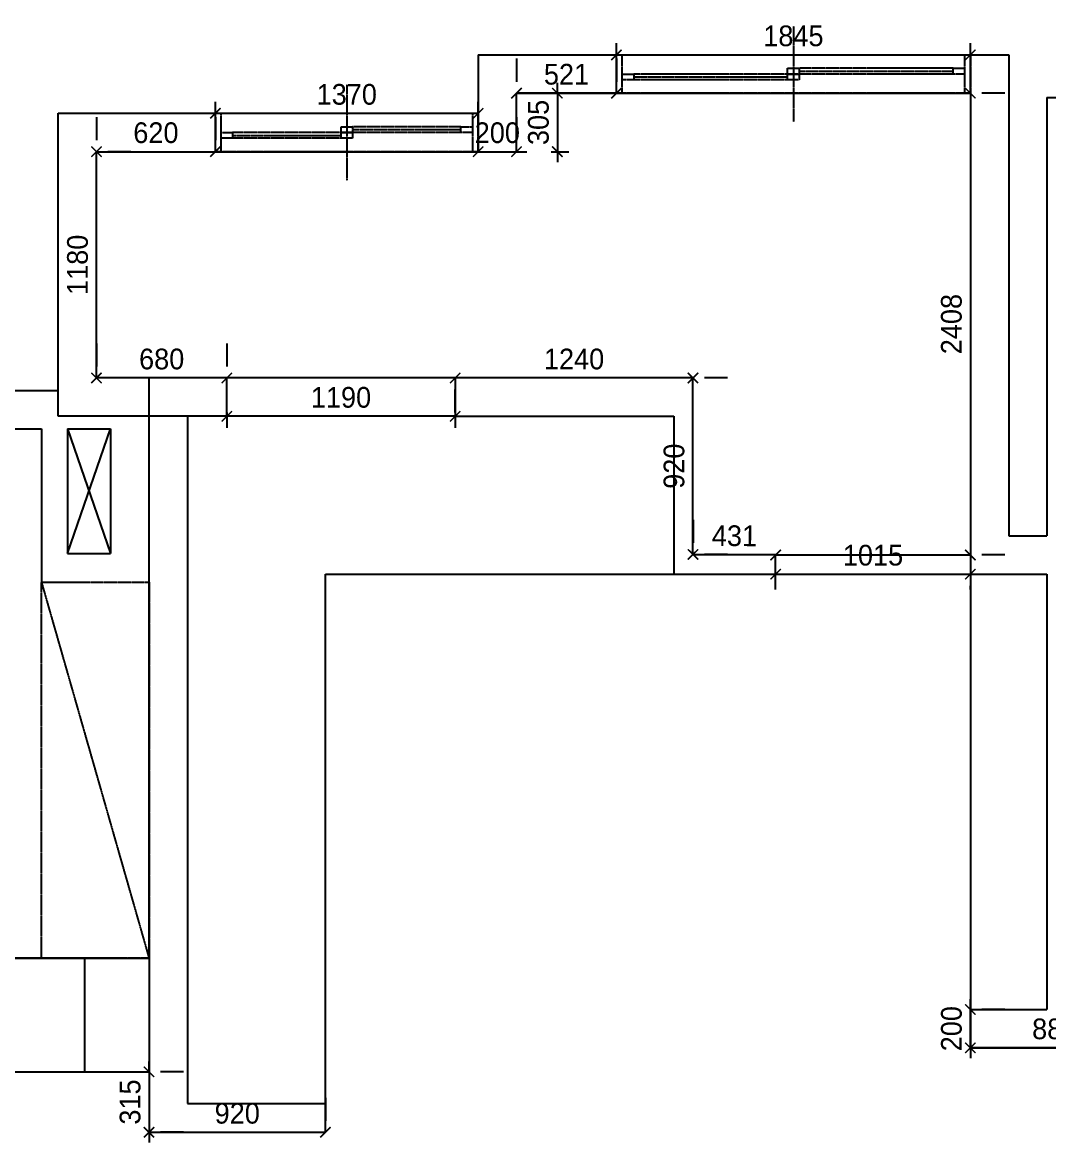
# Model space of a CAD drawing. Header units: millimetres. Extents: x 217202 to 745838, y -6815 to 171372.
# Drawn here: x 406543 to 411893, y 9502 to 15343 of the extents above; entities that cross this region are included whole.
import ezdxf

# ---------------------------------------------------------------- set-up
doc = ezdxf.new("R2010")
doc.units = ezdxf.units.MM
doc.header["$PDMODE"] = 3
doc.linetypes.add('DASHED', pattern=[0.75, 0.5, -0.25])
doc.layers.get('DEFPOINTS').update_dxf_attribs({"color": 248})
doc.layers.add('C-WALL1', color=2, linetype='Continuous')
doc.layers.add('FUR', color=8, linetype='DASHED')
doc.styles.add('YOURNAME', font='HY울릉도M.TTF')
doc.dimstyles.new('YOURNAME-60', dxfattribs={"dimscale": 60, "dimtxt": 1.8, "dimasz": 0.9, "dimexe": 1, "dimexo": 3, "dimgap": 0.7, "dimtad": 1, "dimdec": 0, "dimzin": 0, "dimdsep": 46, "dimtxsty": 'YOURNAME', "dimblk": 'ARCHTICK', "dimcen": 0, "dimclrd": 1, "dimclre": 1, "dimclrt": 7, "dimadec": 0, "dimazin": 0, "dimtfac": 1, "dimtdec": 0, "dimtix": 1, "dimtmove": 2, "dimatfit": 3, "dimldrblk": 'ARCHTICK', "dimfxl": 1, "dimtolj": 1, "dimtzin": 0, "dimarcsym": 0})

# ---------------------------------------------------------------- blocks, each defined once
blk = doc.blocks.new('_ArchTick')
at = {"color": 0, "linetype": 'ByBlock', "const_width": 0.15}
blk.add_lwpolyline([(-0.5, -0.5), (0.5, 0.5)], dxfattribs=at)
blk = doc.blocks.new('*D1008')
at = {"layer": 'C-WALL1', "color": 1, "lineweight": -2, "transparency": 16777216}
for p, q in [((411485.1, 10176.2), (411485.1, 10056.2)), ((412365.1, 10176.2), (412365.1, 10056.2)), ((412365.1, 9996.2), (411485.1, 9996.2))]:
    blk.add_line(p, q, dxfattribs=at)
at = {"layer": 'DEFPOINTS', "color": 0, "transparency": 16777216}
for p in [(411485.1, 9996.2), (411485.1, 9996.2), (412365.1, 9996.2)]:
    blk.add_point(p, dxfattribs=at)
at = {"layer": 'C-WALL1', "color": 1, "lineweight": -2, "transparency": 16777216, "xscale": 54, "yscale": 54, "zscale": 54, "rotation": 180}
blk.add_blockref('_ArchTick', (411485.1, 9996.2), dxfattribs=at)
at = {"layer": 'C-WALL1', "color": 1, "lineweight": -2, "transparency": 16777216, "xscale": 54, "yscale": 54, "zscale": 54}
blk.add_blockref('_ArchTick', (412365.1, 9996.2), dxfattribs=at)
at = {"layer": 'C-WALL1', "color": 7, "transparency": 16777216, "insert": (411925.1, 10094.5), "char_height": 108, "attachment_point": 5, "style": 'YOURNAME'}
blk.add_mtext('\\A1;880', dxfattribs=at)
blk = doc.blocks.new('*D1009')
at = {"layer": 'C-WALL1', "color": 1, "lineweight": -2, "transparency": 16777216}
for p, q in [((411485.1, 10196.2), (411485.1, 10250.2)), ((411485.1, 9996.2), (411485.1, 10196.2)), ((411665.1, 10196.2), (411545.1, 10196.2)), ((411485.1, 9996.2), (411485.1, 9942.2)), ((411665.1, 9996.2), (411545.1, 9996.2))]:
    blk.add_line(p, q, dxfattribs=at)
at = {"layer": 'DEFPOINTS', "color": 0, "transparency": 16777216}
for p in [(411485.1, 10196.2), (411485.1, 10196.2), (411485.1, 9996.2)]:
    blk.add_point(p, dxfattribs=at)
at = {"layer": 'C-WALL1', "color": 1, "lineweight": -2, "transparency": 16777216, "xscale": 54, "yscale": 54, "zscale": 54}
for p, rotation in [((411485.1, 10196.2), 270), ((411485.1, 9996.2), 90)]:
    blk.add_blockref('_ArchTick', p, dxfattribs=dict(at, rotation=rotation))
at = {"layer": 'C-WALL1', "color": 7, "transparency": 16777216, "insert": (411386.9, 10096.2), "char_height": 108, "attachment_point": 5, "rotation": 90, "style": 'YOURNAME'}
blk.add_mtext('\\A1;200', dxfattribs=at)
blk = doc.blocks.new('*D1044')
at = {"layer": 'C-WALL1', "color": 1, "lineweight": -2, "transparency": 16777216}
for p, q in [((407203.1, 9871.2), (407203.1, 9925.2)), ((407203.1, 9871.2), (407203.1, 9556.2)), ((407383.1, 9871.2), (407263.1, 9871.2)), ((407203.1, 9556.2), (407203.1, 9502.2)), ((407383.1, 9556.2), (407263.1, 9556.2))]:
    blk.add_line(p, q, dxfattribs=at)
at = {"layer": 'DEFPOINTS', "color": 0, "transparency": 16777216}
for p in [(407203.1, 9871.2), (407203.1, 9556.2), (407203.1, 9556.2)]:
    blk.add_point(p, dxfattribs=at)
at = {"layer": 'C-WALL1', "color": 1, "lineweight": -2, "transparency": 16777216, "xscale": 54, "yscale": 54, "zscale": 54}
for p, rotation in [((407203.1, 9871.2), 270), ((407203.1, 9556.2), 90)]:
    blk.add_blockref('_ArchTick', p, dxfattribs=dict(at, rotation=rotation))
at = {"layer": 'C-WALL1', "color": 7, "transparency": 16777216, "insert": (407104.9, 9713.7), "char_height": 108, "attachment_point": 5, "rotation": 90, "style": 'YOURNAME'}
blk.add_mtext('\\A1;315', dxfattribs=at)
blk = doc.blocks.new('*D1045')
at = {"layer": 'C-WALL1', "color": 1, "lineweight": -2, "transparency": 16777216}
for p, q in [((407203.1, 9736.2), (407203.1, 9616.2)), ((408123.1, 9736.2), (408123.1, 9616.2)), ((407203.1, 9556.2), (408123.1, 9556.2))]:
    blk.add_line(p, q, dxfattribs=at)
at = {"layer": 'DEFPOINTS', "color": 0, "transparency": 16777216}
for p in [(407203.1, 9556.2), (408123.1, 9556.2), (408123.1, 9556.2)]:
    blk.add_point(p, dxfattribs=at)
at = {"layer": 'C-WALL1', "color": 1, "lineweight": -2, "transparency": 16777216, "xscale": 54, "yscale": 54, "zscale": 54, "rotation": 180}
blk.add_blockref('_ArchTick', (407203.1, 9556.2), dxfattribs=at)
at = {"layer": 'C-WALL1', "color": 1, "lineweight": -2, "transparency": 16777216, "xscale": 54, "yscale": 54, "zscale": 54}
blk.add_blockref('_ArchTick', (408123.1, 9556.2), dxfattribs=at)
at = {"layer": 'C-WALL1', "color": 7, "transparency": 16777216, "insert": (407663.1, 9654.5), "char_height": 108, "attachment_point": 5, "style": 'YOURNAME'}
blk.add_mtext('\\A1;920', dxfattribs=at)
blk = doc.blocks.new('*D1046')
at = {"layer": 'C-WALL1', "color": 1, "lineweight": -2, "transparency": 16777216}
for p, q in [((410040.3, 12749.2), (410039.5, 12629.2)), ((410470.1, 12566.2), (410039.1, 12569.2)), ((410468.8, 12386.2), (410469.7, 12506.2))]:
    blk.add_line(p, q, dxfattribs=at)
at = {"layer": 'DEFPOINTS', "color": 0, "transparency": 16777216}
for p in [(410039.1, 12569.2), (410039.1, 12569.2), (410470.1, 12566.2)]:
    blk.add_point(p, dxfattribs=at)
at = {"layer": 'C-WALL1', "color": 1, "lineweight": -2, "transparency": 16777216, "xscale": 54, "yscale": 54, "zscale": 54}
for p, rotation in [((410039.1, 12569.2), 179.6011959102631), ((410470.1, 12566.2), 359.6011959102631)]:
    blk.add_blockref('_ArchTick', p, dxfattribs=dict(at, rotation=rotation))
at = {"layer": 'C-WALL1', "color": 7, "transparency": 16777216, "insert": (410255.3, 12665.9), "char_height": 108, "attachment_point": 5, "rotation": 359.6012, "style": 'YOURNAME'}
blk.add_mtext('\\A1;431', dxfattribs=at)
blk = doc.blocks.new('*D1047')
at = {"layer": 'C-WALL1', "color": 1, "lineweight": -2, "transparency": 16777216}
for p, q in [((410470.1, 12466.2), (411485.1, 12466.2)), ((410470.1, 12389.2), (410470.1, 12406.2)), ((411485.1, 12386.2), (411485.1, 12406.2))]:
    blk.add_line(p, q, dxfattribs=at)
at = {"layer": 'DEFPOINTS', "color": 0, "transparency": 16777216}
for p in [(410470.1, 12569.2), (411485.1, 12566.2), (411485.1, 12466.2)]:
    blk.add_point(p, dxfattribs=at)
at = {"layer": 'C-WALL1', "color": 1, "lineweight": -2, "transparency": 16777216, "xscale": 54, "yscale": 54, "zscale": 54, "rotation": 180}
blk.add_blockref('_ArchTick', (410470.1, 12466.2), dxfattribs=at)
at = {"layer": 'C-WALL1', "color": 1, "lineweight": -2, "transparency": 16777216, "xscale": 54, "yscale": 54, "zscale": 54}
blk.add_blockref('_ArchTick', (411485.1, 12466.2), dxfattribs=at)
at = {"layer": 'C-WALL1', "color": 7, "transparency": 16777216, "insert": (410977.6, 12564.4), "char_height": 108, "attachment_point": 5, "style": 'YOURNAME'}
blk.add_mtext('\\A1;1015', dxfattribs=at)
blk = doc.blocks.new('*D1048')
at = {"layer": 'C-WALL1', "color": 1, "lineweight": -2, "transparency": 16777216}
for p, q in [((410039.1, 12569.2), (410039.1, 13489.2)), ((410219.1, 13489.2), (410099.1, 13489.2)), ((410219.1, 12569.2), (410099.1, 12569.2))]:
    blk.add_line(p, q, dxfattribs=at)
at = {"layer": 'DEFPOINTS', "color": 0, "transparency": 16777216}
for p in [(410039.1, 13489.2), (410039.1, 13489.2), (410039.1, 12569.2)]:
    blk.add_point(p, dxfattribs=at)
at = {"layer": 'C-WALL1', "color": 1, "lineweight": -2, "transparency": 16777216, "xscale": 54, "yscale": 54, "zscale": 54}
for p, rotation in [((410039.1, 13489.2), 90), ((410039.1, 12569.2), 270)]:
    blk.add_blockref('_ArchTick', p, dxfattribs=dict(at, rotation=rotation))
at = {"layer": 'C-WALL1', "color": 7, "transparency": 16777216, "insert": (409940.8, 13029.2), "char_height": 108, "attachment_point": 5, "rotation": 90, "style": 'YOURNAME'}
blk.add_mtext('\\A1;920', dxfattribs=at)
blk = doc.blocks.new('*D1049')
at = {"layer": 'C-WALL1', "color": 1, "lineweight": -2, "transparency": 16777216}
for p, q in [((410039.1, 13489.2), (408799.1, 13489.2)), ((408799.1, 13309.2), (408799.1, 13429.2)), ((410039.1, 13309.2), (410039.1, 13429.2))]:
    blk.add_line(p, q, dxfattribs=at)
at = {"layer": 'DEFPOINTS', "color": 0, "transparency": 16777216}
for p in [(408799.1, 13489.2), (408799.1, 13489.2), (410039.1, 13489.2)]:
    blk.add_point(p, dxfattribs=at)
at = {"layer": 'C-WALL1', "color": 1, "lineweight": -2, "transparency": 16777216, "xscale": 54, "yscale": 54, "zscale": 54, "rotation": 180}
blk.add_blockref('_ArchTick', (408799.1, 13489.2), dxfattribs=at)
at = {"layer": 'C-WALL1', "color": 1, "lineweight": -2, "transparency": 16777216, "xscale": 54, "yscale": 54, "zscale": 54}
blk.add_blockref('_ArchTick', (410039.1, 13489.2), dxfattribs=at)
at = {"layer": 'C-WALL1', "color": 7, "transparency": 16777216, "insert": (409419.1, 13587.4), "char_height": 108, "attachment_point": 5, "style": 'YOURNAME'}
blk.add_mtext('\\A1;1240', dxfattribs=at)
blk = doc.blocks.new('*D1050')
at = {"layer": 'C-WALL1', "color": 1, "lineweight": -2, "transparency": 16777216}
for p, q in [((407609.1, 13309.2), (407609.1, 13229.2)), ((408799.1, 13289.2), (407609.1, 13289.2)), ((408799.1, 13309.2), (408799.1, 13229.2))]:
    blk.add_line(p, q, dxfattribs=at)
at = {"layer": 'DEFPOINTS', "color": 0, "transparency": 16777216}
for p in [(407609.1, 13489.2), (408799.1, 13489.2), (407609.1, 13289.2)]:
    blk.add_point(p, dxfattribs=at)
at = {"layer": 'C-WALL1', "color": 1, "lineweight": -2, "transparency": 16777216, "xscale": 54, "yscale": 54, "zscale": 54, "rotation": 180}
blk.add_blockref('_ArchTick', (407609.1, 13289.2), dxfattribs=at)
at = {"layer": 'C-WALL1', "color": 1, "lineweight": -2, "transparency": 16777216, "xscale": 54, "yscale": 54, "zscale": 54}
blk.add_blockref('_ArchTick', (408799.1, 13289.2), dxfattribs=at)
at = {"layer": 'C-WALL1', "color": 7, "transparency": 16777216, "insert": (408204.1, 13387.5), "char_height": 108, "attachment_point": 5, "style": 'YOURNAME'}
blk.add_mtext('\\A1;1190', dxfattribs=at)
blk = doc.blocks.new('*D1051')
at = {"layer": 'C-WALL1', "color": 1, "lineweight": -2, "transparency": 16777216}
for p, q in [((406929.1, 13669.2), (406929.1, 13549.2)), ((407609.1, 13669.2), (407609.1, 13549.2)), ((407609.1, 13489.2), (406929.1, 13489.2))]:
    blk.add_line(p, q, dxfattribs=at)
at = {"layer": 'DEFPOINTS', "color": 0, "transparency": 16777216}
for p in [(406929.1, 13489.2), (406929.1, 13489.2), (407609.1, 13489.2)]:
    blk.add_point(p, dxfattribs=at)
at = {"layer": 'C-WALL1', "color": 1, "lineweight": -2, "transparency": 16777216, "xscale": 54, "yscale": 54, "zscale": 54, "rotation": 180}
blk.add_blockref('_ArchTick', (406929.1, 13489.2), dxfattribs=at)
at = {"layer": 'C-WALL1', "color": 1, "lineweight": -2, "transparency": 16777216, "xscale": 54, "yscale": 54, "zscale": 54}
blk.add_blockref('_ArchTick', (407609.1, 13489.2), dxfattribs=at)
at = {"layer": 'C-WALL1', "color": 7, "transparency": 16777216, "insert": (407269.1, 13587.5), "char_height": 108, "attachment_point": 5, "style": 'YOURNAME'}
blk.add_mtext('\\A1;680', dxfattribs=at)
blk = doc.blocks.new('*D1052')
at = {"layer": 'C-WALL1', "color": 1, "lineweight": -2, "transparency": 16777216}
for p, q in [((406929.1, 13489.2), (406929.1, 14669.2)), ((407109.1, 14669.2), (406989.1, 14669.2)), ((407109.1, 13489.2), (406989.1, 13489.2))]:
    blk.add_line(p, q, dxfattribs=at)
at = {"layer": 'DEFPOINTS', "color": 0, "transparency": 16777216}
for p in [(406929.1, 14669.2), (406929.1, 14669.2), (406929.1, 13489.2)]:
    blk.add_point(p, dxfattribs=at)
at = {"layer": 'C-WALL1', "color": 1, "lineweight": -2, "transparency": 16777216, "xscale": 54, "yscale": 54, "zscale": 54}
for p, rotation in [((406929.1, 14669.2), 90), ((406929.1, 13489.2), 270)]:
    blk.add_blockref('_ArchTick', p, dxfattribs=dict(at, rotation=rotation))
at = {"layer": 'C-WALL1', "color": 7, "transparency": 16777216, "insert": (406830.8, 14079.2), "char_height": 108, "attachment_point": 5, "rotation": 90, "style": 'YOURNAME'}
blk.add_mtext('\\A1;1180', dxfattribs=at)
blk = doc.blocks.new('*D1053')
at = {"layer": 'C-WALL1', "color": 1, "lineweight": -2, "transparency": 16777216}
for p, q in [((406929.1, 14849.2), (406929.1, 14729.2)), ((407549.1, 14849.2), (407549.1, 14729.2)), ((406929.1, 14669.2), (407549.1, 14669.2))]:
    blk.add_line(p, q, dxfattribs=at)
at = {"layer": 'DEFPOINTS', "color": 0, "transparency": 16777216}
for p in [(406929.1, 14669.2), (407549.1, 14669.2), (407549.1, 14669.2)]:
    blk.add_point(p, dxfattribs=at)
at = {"layer": 'C-WALL1', "color": 1, "lineweight": -2, "transparency": 16777216, "xscale": 54, "yscale": 54, "zscale": 54, "rotation": 180}
blk.add_blockref('_ArchTick', (406929.1, 14669.2), dxfattribs=at)
at = {"layer": 'C-WALL1', "color": 1, "lineweight": -2, "transparency": 16777216, "xscale": 54, "yscale": 54, "zscale": 54}
blk.add_blockref('_ArchTick', (407549.1, 14669.2), dxfattribs=at)
at = {"layer": 'C-WALL1', "color": 7, "transparency": 16777216, "insert": (407239.1, 14767.5), "char_height": 108, "attachment_point": 5, "style": 'YOURNAME'}
blk.add_mtext('\\A1;620', dxfattribs=at)
blk = doc.blocks.new('*D1054')
at = {"layer": 'C-WALL1', "color": 1, "lineweight": -2, "transparency": 16777216}
for p, q in [((407549.1, 14849.2), (407549.1, 14929.2)), ((408919.1, 14849.2), (408919.1, 14929.2)), ((407549.1, 14869.2), (408919.1, 14869.2))]:
    blk.add_line(p, q, dxfattribs=at)
at = {"layer": 'DEFPOINTS', "color": 0, "transparency": 16777216}
for p in [(408919.1, 14869.2), (407549.1, 14669.2), (408919.1, 14669.2)]:
    blk.add_point(p, dxfattribs=at)
at = {"layer": 'C-WALL1', "color": 1, "lineweight": -2, "transparency": 16777216, "xscale": 54, "yscale": 54, "zscale": 54, "rotation": 180}
blk.add_blockref('_ArchTick', (407549.1, 14869.2), dxfattribs=at)
at = {"layer": 'C-WALL1', "color": 1, "lineweight": -2, "transparency": 16777216, "xscale": 54, "yscale": 54, "zscale": 54}
blk.add_blockref('_ArchTick', (408919.1, 14869.2), dxfattribs=at)
at = {"layer": 'C-WALL1', "color": 7, "transparency": 16777216, "insert": (408234.1, 14967.4), "char_height": 108, "attachment_point": 5, "style": 'YOURNAME'}
blk.add_mtext('\\A1;1370', dxfattribs=at)
blk = doc.blocks.new('*D1055')
at = {"layer": 'C-WALL1', "color": 1, "lineweight": -2, "transparency": 16777216}
for p, q in [((408919.1, 14849.2), (408919.1, 14729.2)), ((409119.1, 14849.2), (409119.1, 14729.2)), ((408919.1, 14669.2), (408865.1, 14669.2)), ((408919.1, 14669.2), (409119.1, 14669.2)), ((409119.1, 14669.2), (409173.1, 14669.2))]:
    blk.add_line(p, q, dxfattribs=at)
at = {"layer": 'DEFPOINTS', "color": 0, "transparency": 16777216}
for p in [(408919.1, 14669.2), (409119.1, 14669.2), (409119.1, 14669.2)]:
    blk.add_point(p, dxfattribs=at)
at = {"layer": 'C-WALL1', "color": 1, "lineweight": -2, "transparency": 16777216, "xscale": 54, "yscale": 54, "zscale": 54}
blk.add_blockref('_ArchTick', (408919.1, 14669.2), dxfattribs=at)
at = {"layer": 'C-WALL1', "color": 1, "lineweight": -2, "transparency": 16777216, "xscale": 54, "yscale": 54, "zscale": 54, "rotation": 180}
blk.add_blockref('_ArchTick', (409119.1, 14669.2), dxfattribs=at)
at = {"layer": 'C-WALL1', "color": 7, "transparency": 16777216, "insert": (409019.1, 14767.4), "char_height": 108, "attachment_point": 5, "style": 'YOURNAME'}
blk.add_mtext('\\A1;200', dxfattribs=at)
blk = doc.blocks.new('*D1056')
at = {"layer": 'C-WALL1', "color": 1, "lineweight": -2, "transparency": 16777216}
for p, q in [((409331.9, 14974.2), (409331.9, 15028.2)), ((409299.1, 14974.2), (409391.9, 14974.2)), ((409331.9, 14974.2), (409331.9, 14669.2)), ((409299.1, 14669.2), (409391.9, 14669.2)), ((409331.9, 14669.2), (409331.9, 14615.2))]:
    blk.add_line(p, q, dxfattribs=at)
at = {"layer": 'DEFPOINTS', "color": 0, "transparency": 16777216}
for p in [(409119.1, 14974.2), (409119.1, 14669.2), (409331.9, 14669.2)]:
    blk.add_point(p, dxfattribs=at)
at = {"layer": 'C-WALL1', "color": 1, "lineweight": -2, "transparency": 16777216, "xscale": 54, "yscale": 54, "zscale": 54}
for p, rotation in [((409331.9, 14974.2), 270), ((409331.9, 14669.2), 90)]:
    blk.add_blockref('_ArchTick', p, dxfattribs=dict(at, rotation=rotation))
at = {"layer": 'C-WALL1', "color": 7, "transparency": 16777216, "insert": (409233.7, 14821.7), "char_height": 108, "attachment_point": 5, "rotation": 90, "style": 'YOURNAME'}
blk.add_mtext('\\A1;305', dxfattribs=at)
blk = doc.blocks.new('*D1057')
at = {"layer": 'C-WALL1', "color": 1, "lineweight": -2, "transparency": 16777216}
for p, q in [((409119.1, 15154.2), (409119.1, 15034.2)), ((409640.1, 15154.2), (409640.1, 15034.2)), ((409640.1, 14974.2), (409119.1, 14974.2))]:
    blk.add_line(p, q, dxfattribs=at)
at = {"layer": 'DEFPOINTS', "color": 0, "transparency": 16777216}
for p in [(409119.1, 14974.2), (409119.1, 14974.2), (409640.1, 14974.2)]:
    blk.add_point(p, dxfattribs=at)
at = {"layer": 'C-WALL1', "color": 1, "lineweight": -2, "transparency": 16777216, "xscale": 54, "yscale": 54, "zscale": 54, "rotation": 180}
blk.add_blockref('_ArchTick', (409119.1, 14974.2), dxfattribs=at)
at = {"layer": 'C-WALL1', "color": 1, "lineweight": -2, "transparency": 16777216, "xscale": 54, "yscale": 54, "zscale": 54}
blk.add_blockref('_ArchTick', (409640.1, 14974.2), dxfattribs=at)
at = {"layer": 'C-WALL1', "color": 7, "transparency": 16777216, "insert": (409379.6, 15072.3), "char_height": 108, "attachment_point": 5, "style": 'YOURNAME'}
blk.add_mtext('\\A1;521', dxfattribs=at)
blk = doc.blocks.new('*D1058')
at = {"layer": 'C-WALL1', "color": 1, "lineweight": -2, "transparency": 16777216}
for p, q in [((409640.1, 15154.2), (409640.1, 15234.2)), ((411485.1, 15154.2), (411485.1, 15234.2)), ((409640.1, 15174.2), (411485.1, 15174.2))]:
    blk.add_line(p, q, dxfattribs=at)
at = {"layer": 'DEFPOINTS', "color": 0, "transparency": 16777216}
for p in [(411485.1, 15174.2), (409640.1, 14974.2), (411485.1, 14974.2)]:
    blk.add_point(p, dxfattribs=at)
at = {"layer": 'C-WALL1', "color": 1, "lineweight": -2, "transparency": 16777216, "xscale": 54, "yscale": 54, "zscale": 54, "rotation": 180}
blk.add_blockref('_ArchTick', (409640.1, 15174.2), dxfattribs=at)
at = {"layer": 'C-WALL1', "color": 1, "lineweight": -2, "transparency": 16777216, "xscale": 54, "yscale": 54, "zscale": 54}
blk.add_blockref('_ArchTick', (411485.1, 15174.2), dxfattribs=at)
at = {"layer": 'C-WALL1', "color": 7, "transparency": 16777216, "insert": (410562.6, 15272.4), "char_height": 108, "attachment_point": 5, "style": 'YOURNAME'}
blk.add_mtext('\\A1;1845', dxfattribs=at)
blk = doc.blocks.new('*D1059')
at = {"layer": 'C-WALL1', "color": 1, "lineweight": -2, "transparency": 16777216}
for p, q in [((411485.1, 14974.2), (411485.1, 12566.2)), ((411665.1, 14974.2), (411545.1, 14974.2)), ((411665.1, 12566.2), (411545.1, 12566.2))]:
    blk.add_line(p, q, dxfattribs=at)
at = {"layer": 'DEFPOINTS', "color": 0, "transparency": 16777216}
for p in [(411485.1, 14974.2), (411485.1, 12566.2), (411485.1, 12566.2)]:
    blk.add_point(p, dxfattribs=at)
at = {"layer": 'C-WALL1', "color": 1, "lineweight": -2, "transparency": 16777216, "xscale": 54, "yscale": 54, "zscale": 54}
for p, rotation in [((411485.1, 14974.2), 90), ((411485.1, 12566.2), 270)]:
    blk.add_blockref('_ArchTick', p, dxfattribs=dict(at, rotation=rotation))
at = {"layer": 'C-WALL1', "color": 7, "transparency": 16777216, "insert": (411386.8, 13770.2), "char_height": 108, "attachment_point": 5, "rotation": 90, "style": 'YOURNAME'}
blk.add_mtext('\\A1;2408', dxfattribs=at)

msp = doc.modelspace()

# ---------------------------------------------------------------- linework, layer by layer
at = {"layer": 'C-WALL1'}
for p, q in [((408919.1, 15174.2), (408919.1, 14669.2)), ((408919.1, 15174.2), (411685.1, 15174.2)), ((409640.1, 14974.2), (409640.1, 15174.2)), ((411485.1, 14974.2), (411485.1, 15174.2)), ((411685.1, 15174.2), (411685.1, 12666.2)), ((409119.1, 14669.2), (409119.1, 14974.2)), ((409119.1, 14974.2), (411485.1, 14974.2)), ((411485.1, 14974.2), (411485.1, 12666.2)), ((411884.1, 14952.2), (415004.1, 14952.2)), ((411884.1, 14952.2), (411884.1, 12666.2)), ((406729.1, 14869.2), (407549.1, 14869.2)), ((406729.1, 13289.2), (406729.1, 14869.2)), ((407549.1, 14669.2), (407549.1, 14869.2)), ((407549.1, 14869.2), (408919.1, 14869.2)), ((406929.1, 13489.2), (406929.1, 14669.2)), ((406929.1, 14669.2), (407549.1, 14669.2)), ((407549.1, 14669.2), (408919.1, 14669.2)), ((408919.1, 14669.2), (409119.1, 14669.2)), ((407609.1, 13489.2), (406929.1, 13489.2)), ((407203.1, 10464), (407203.1, 13489.2)), ((407609.1, 13289.2), (407609.1, 13489.2)), ((408799.1, 13489.2), (407609.1, 13489.2)), ((410039.1, 13489.2), (408799.1, 13489.2)), ((408799.1, 13489.2), (408799.1, 13289.2)), ((410039.1, 12569.2), (410039.1, 13489.2)), ((404582.5, 13424.1), (406729.1, 13424.1)), ((407609.1, 13289.2), (406729.1, 13289.2)), ((407609.1, 13289.2), (407403.1, 13289.2)), ((407403.1, 13289.2), (407403.1, 9706.2)), ((408799.1, 13289.2), (407609.1, 13289.2)), ((408799.1, 13289.2), (409939.1, 13289.2)), ((409939.1, 13289.2), (409939.1, 12466.2)), ((404782.1, 13224.6), (406642.2, 13224.6)), ((406642.2, 13224.6), (406642.2, 12424.6)), ((406778.2, 13224.6), (407003.1, 13224.6)), ((406778.2, 13224.6), (406778.2, 12574.6)), ((406778.2, 13224.6), (407003.1, 12574.6)), ((406778.2, 12574.6), (407003.1, 13224.6)), ((407003.1, 13224.6), (407003.1, 12574.6)), ((411485.1, 12666.2), (411485.1, 9996.2)), ((411685.1, 12666.2), (411884.1, 12666.2)), ((406778.2, 12574.6), (407003.1, 12574.6)), ((410039.1, 12569.2), (410470.1, 12566.2)), ((410470.1, 12466.2), (410470.1, 12566.2)), ((410470.1, 12566.2), (411485.1, 12566.2)), ((408123.1, 9556.2), (408123.1, 12466.2)), ((408123.1, 12466.2), (410275.1, 12466.2)), ((410275.1, 12466.2), (410470.1, 12466.2)), ((410470.1, 12466.2), (411485.1, 12466.2)), ((411485.1, 12466.2), (411884.1, 12466.2)), ((411884.1, 12466.2), (411884.1, 10196.2)), ((404782.1, 10464), (407203.1, 10464)), ((406868.1, 9871.2), (406868.1, 10464)), ((407203.1, 10464), (407203.1, 9871.2)), ((411485.1, 10196.2), (411884.1, 10196.2)), ((411485.1, 9996.2), (412190.1, 9996.2)), ((404782.1, 9871.2), (406868.1, 9871.2)), ((406868.1, 9871.2), (407203.1, 9871.2)), ((407203.1, 9871.2), (407203.1, 9556.2)), ((407403.1, 9706.2), (408123.1, 9706.2)), ((407203.1, 9556.2), (408123.1, 9556.2))]:
    msp.add_line(p, q, dxfattribs=at)
at = {"layer": 'FUR'}
for p, q in [((410562.6, 15324.2), (410562.6, 14824.2)), ((409640.1, 14974.2), (409640.1, 15174.2)), ((409640.1, 15174.2), (411485.1, 15174.2)), ((409640.1, 14974.2), (409640.1, 15174.2)), ((409670.1, 14974.2), (409670.1, 15174.2)), ((411455.1, 15174.2), (411455.1, 14974.2)), ((411485.1, 14974.2), (411485.1, 15174.2)), ((411485.1, 15174.2), (411485.1, 14974.2)), ((410532.6, 15074.2), (409730.1, 15074.2)), ((411395.1, 15104.2), (410592.6, 15104.2)), ((410592.6, 15089.2), (411395.1, 15089.2)), ((411395.1, 15074.2), (410592.6, 15074.2)), ((408234.1, 15019.2), (408234.1, 14519.2)), ((409730.1, 15059.2), (410532.6, 15059.2)), ((410532.6, 15044.2), (409730.1, 15044.2)), ((411485.1, 14974.2), (409640.1, 14974.2)), ((407549.1, 14669.2), (407549.1, 14869.2)), ((407549.1, 14869.2), (408919.1, 14869.2)), ((407549.1, 14669.2), (407549.1, 14869.2)), ((407579.1, 14669.2), (407579.1, 14869.2)), ((408889.1, 14869.2), (408889.1, 14669.2)), ((408919.1, 14669.2), (408919.1, 14869.2)), ((408919.1, 14869.2), (408919.1, 14669.2)), ((408829.1, 14799.2), (408264.1, 14799.2)), ((408264.1, 14784.2), (408829.1, 14784.2)), ((408204.1, 14769.2), (407639.1, 14769.2)), ((407639.1, 14754.2), (408204.1, 14754.2)), ((408204.1, 14739.2), (407639.1, 14739.2)), ((408829.1, 14769.2), (408264.1, 14769.2)), ((408919.1, 14669.2), (407549.1, 14669.2)), ((406642.2, 12424.6), (407003.1, 12424.6)), ((406642.2, 12424.6), (407203.1, 10464)), ((407003.1, 10464), (404782.1, 10464))]:
    msp.add_line(p, q, dxfattribs=at)
for points in [[(409670.1, 15044.2), (409670.1, 15074.2), (409730.1, 15074.2), (409730.1, 15044.2)], [(410532.6, 15074.2), (410532.6, 15104.2), (410592.6, 15104.2), (410592.6, 15074.2)], [(410532.6, 15044.2), (410532.6, 15074.2), (410592.6, 15074.2), (410592.6, 15044.2)], [(411395.1, 15074.2), (411395.1, 15104.2), (411455.1, 15104.2), (411455.1, 15074.2)], [(408204.1, 14769.2), (408204.1, 14799.2), (408264.1, 14799.2), (408264.1, 14769.2)], [(408829.1, 14769.2), (408829.1, 14799.2), (408889.1, 14799.2), (408889.1, 14769.2)], [(407579.1, 14739.2), (407579.1, 14769.2), (407639.1, 14769.2), (407639.1, 14739.2)], [(408204.1, 14739.2), (408204.1, 14769.2), (408264.1, 14769.2), (408264.1, 14739.2)], [(406642.2, 12424.6), (407203.1, 12424.6), (407203.1, 10464), (406642.2, 10464)]]:
    msp.add_lwpolyline(points, close=True, dxfattribs=at)

# ---------------------------------------------------------------- dimensions: what is measured, and where the dimension line sits
at = {"layer": 'C-WALL1'}
for base, p1, p2, picture, middle in [((411485.1, 15174.2), (409640.1, 14974.2), (411485.1, 14974.2), '*D1058', (410562.6, 15272.4)), ((409119.1, 14974.2), (409640.1, 14974.2), (409119.1, 14974.2), '*D1057', (409379.6, 15072.3)), ((408919.1, 14869.2), (407549.1, 14669.2), (408919.1, 14669.2), '*D1054', (408234.1, 14967.4)), ((407549.1, 14669.2), (406929.1, 14669.2), (407549.1, 14669.2), '*D1053', (407239.1, 14767.5)), ((409119.1, 14669.2), (408919.1, 14669.2), (409119.1, 14669.2), '*D1055', (409019.1, 14767.4)), ((406929.1, 13489.2), (407609.1, 13489.2), (406929.1, 13489.2), '*D1051', (407269.1, 13587.5)), ((408799.1, 13489.2), (410039.1, 13489.2), (408799.1, 13489.2), '*D1049', (409419.1, 13587.4)), ((407609.1, 13289.2), (408799.1, 13489.2), (407609.1, 13489.2), '*D1050', (408204.1, 13387.5)), ((411485.1, 12466.2), (410470.1, 12569.2), (411485.1, 12566.2), '*D1047', (410977.6, 12564.4)), ((411485.1, 9996.2), (412365.1, 9996.2), (411485.1, 9996.2), '*D1008', (411925.1, 10094.5)), ((408123.1, 9556.2), (407203.1, 9556.2), (408123.1, 9556.2), '*D1045', (407663.1, 9654.5))]:
    dim = msp.add_linear_dim(base=base, p1=p1, p2=p2, dimstyle='YOURNAME-60', dxfattribs=at)
    dim.commit()
    dim.dimension.update_dxf_attribs({"geometry": picture, "text_midpoint": middle})
for base, p1, p2, picture, middle in [((409331.9, 14669.2), (409119.1, 14974.2), (409119.1, 14669.2), '*D1056', (409233.7, 14821.7)), ((411485.1, 12566.2), (411485.1, 14974.2), (411485.1, 12566.2), '*D1059', (411386.8, 13770.2)), ((406929.1, 14669.2), (406929.1, 13489.2), (406929.1, 14669.2), '*D1052', (406830.8, 14079.2)), ((410039.1, 13489.2), (410039.1, 12569.2), (410039.1, 13489.2), '*D1048', (409940.8, 13029.2)), ((411485.1, 10196.2), (411485.1, 9996.2), (411485.1, 10196.2), '*D1009', (411386.9, 10096.2)), ((407203.1, 9556.2), (407203.1, 9871.2), (407203.1, 9556.2), '*D1044', (407104.9, 9713.7))]:
    dim = msp.add_linear_dim(base=base, p1=p1, p2=p2, angle=90, dimstyle='YOURNAME-60', dxfattribs=at)
    dim.commit()
    dim.dimension.update_dxf_attribs({"geometry": picture, "text_midpoint": middle})
dim = msp.add_aligned_dim(p1=(410470.1, 12566.2), p2=(410039.1, 12569.2), distance=0, dimstyle='YOURNAME-60', dxfattribs=at)
dim.commit()
dim.dimension.update_dxf_attribs({"geometry": '*D1046', "text_midpoint": (410255.3, 12665.9)})

doc.saveas('drawing.dxf')
